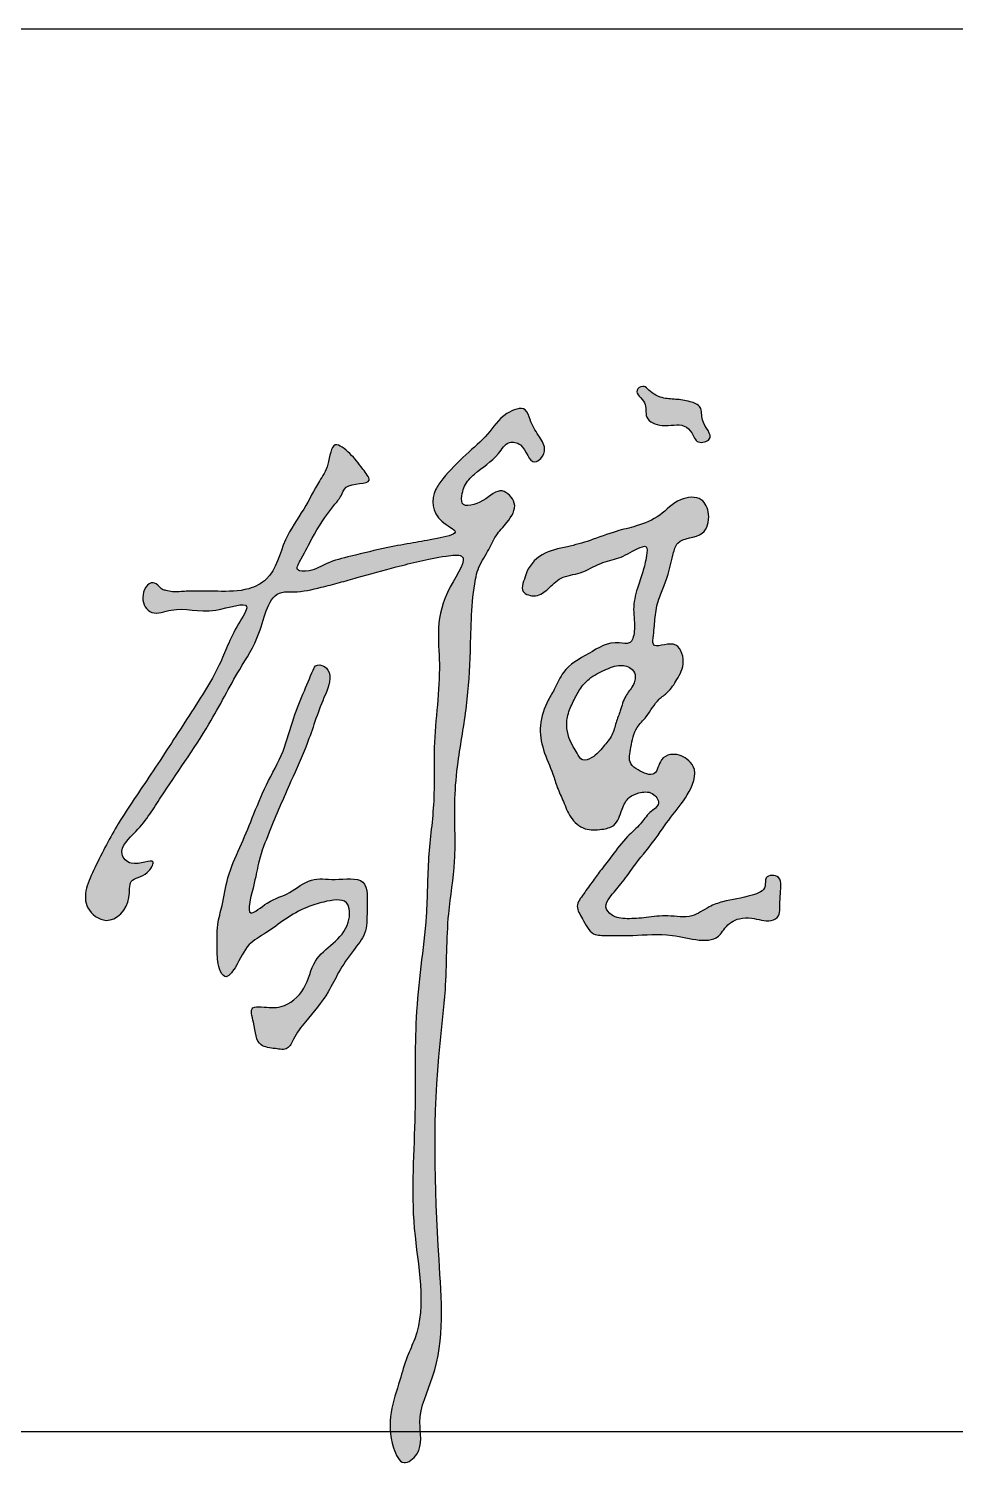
# Model space of a CAD drawing. Extents: x 126592 to 186958, y 280170 to 492839.
# Drawn here: x 184621 to 185281, y 297144 to 298170 of the extents above; entities that cross this region are included whole.
import ezdxf

# ---------------------------------------------------------------- set-up
doc = ezdxf.new("R2010")
doc.units = 0
doc.header["$LTSCALE"] = 1000
doc.header["$MEASUREMENT"] = 0
doc.layers.add('TK', color=126, linetype='Continuous')

# ---------------------------------------------------------------- blocks, each defined once
blk = doc.blocks.new('gfdyrte')
at = {"layer": 'TK', "lineweight": 25}
h = blk.add_hatch(color=1, dxfattribs=at)
edge = h.paths.add_edge_path()
edge.add_spline(control_points=[(386970.4, -112066), (386983.8, -112066), (387002.8, -112065.8), (387033.7, -112066.6), (387065.5, -112050.3), (387072.4, -112011.5), (387096, -111980.1), (387110.1, -111951.4), (387123.6, -111932.2), (387125.2, -111901.7), (387148.5, -111920.6), (387156.1, -111931.4), (387173.7, -111953.8), (387141, -111948.1), (387136.2, -111965.1), (387121.7, -111981.2), (387106.4, -112005.1), (387096.8, -112025.5), (387085, -112045.3), (387106.7, -112044.6), (387121.3, -112034.3), (387151.4, -112027.5), (387181, -112019.8), (387213.6, -112014.2), (387233.2, -112010.6), (387267.3, -112003.9), (387233.1, -111989), (387232, -111962.2), (387249.1, -111939.8), (387267.8, -111920.3), (387294, -111899.3), (387306.6, -111876.8), (387333.4, -111866.6), (387338.4, -111885.7), (387345.9, -111897.9), (387355.5, -111911.6), (387351.4, -111923.4), (387337.2, -111932.5), (387333.4, -111908.5), (387313.2, -111904.5), (387301.6, -111925.5), (387282.1, -111935.3), (387268.5, -111950.8), (387265.1, -111961.5), (387263.1, -111978.3), (387290.8, -111970.5), (387305.8, -111952.1), (387326.9, -111972.8), (387314.3, -111992.3), (387300.6, -112005.9), (387292.8, -112024.6), (387282.6, -112038.8), (387275, -112075), (387274.9, -112123.9), (387271.2, -112189.4), (387261.2, -112241.5), (387255.8, -112296.9), (387260.1, -112351.4), (387247.9, -112419), (387249.7, -112484.5), (387233.7, -112607.1), (387236.4, -112744.1), (387248.7, -112883.4), (387214.8, -112948.4), (387225.5, -112984.2), (387200.9, -113003.8), (387180.8, -112960.1), (387194.9, -112924.8), (387205.3, -112886.1), (387229.6, -112836.2), (387207.1, -112744.4), (387217.1, -112631.6), (387213.7, -112537.4), (387220.9, -112467.3), (387228.4, -112410.5), (387227.8, -112351.3), (387236.8, -112291.4), (387233.3, -112222.7), (387246.1, -112142.8), (387233.1, -112084), (387276.5, -112024.8), (387231.5, -112030.1), (387199.8, -112038.9), (387160.5, -112048.9), (387134.1, -112056.9), (387111.4, -112062.5), (387091.4, -112067.4), (387058.6, -112064.9), (387051.3, -112113), (387023.1, -112154.7), (386992.1, -112216.8), (386950.3, -112273.6), (386923.8, -112317.9), (386895.3, -112342.3), (386912.4, -112363.1), (386940.8, -112347.8), (386927.9, -112371.8), (386907.5, -112372.4), (386912.6, -112400.6), (386888.5, -112426.5), (386854.3, -112400.3), (386874.7, -112356.4), (386897.9, -112311.8), (386934.8, -112259.3), (386969.9, -112203.8), (387006.2, -112149), (387018, -112112.4), (387044.3, -112072.8), (386990.3, -112093.7), (386964.8, -112080), (386932.9, -112093.7), (386919.1, -112073.4), (386930.9, -112052.8), (386941.1, -112059.7), (386944.2, -112064.5), (386949.8, -112065), (386958.2, -112067.6), (386964.4, -112066), (386970.4, -112066)], knot_values=[0, 0, 0, 0, 25.952585, 51.636703, 67.965693, 104.125625, 133.629124, 159.987574, 175.603302, 192.650395, 206.515224, 223.507092, 233.778788, 253.666142, 261.825602, 271.673572, 304.049709, 323.240192, 332.704129, 342.231182, 357.894694, 378.736102, 410.131273, 431.210789, 451.411002, 467.014663, 481.197714, 507.609172, 518.401185, 545.927663, 570.633714, 593.928321, 609.197082, 618.120414, 632.850803, 644.905303, 653.428844, 659.248101, 677.646639, 686.849127, 699.549667, 725.743416, 738.521228, 744.83054, 752.810723, 769.896628, 787.750181, 801.861944, 818.909001, 833.09021, 847.820633, 864.780966, 873.007061, 932.50287, 977.786065, 1024.626627, 1054.973634, 1106.450794, 1150.14902, 1212.950941, 1257.462457, 1435.52194, 1532.547723, 1571.515325, 1597.831016, 1610.424852, 1625.444888, 1681.551315, 1701.703346, 1717.751666, 1808.610851, 1903.768945, 1982.755773, 2025.310825, 2066.846756, 2115.253452, 2161.873827, 2206.228347, 2275.169488, 2339.544009, 2366.475595, 2379.125652, 2421.277855, 2454.619431, 2469.894057, 2485.425005, 2508.583281, 2518.149689, 2556.666223, 2590.603234, 2642.431915, 2714.476319, 2749.489633, 2771.43994, 2782.089017, 2800.003472, 2809.692634, 2824.872459, 2838.179621, 2864.802367, 2883.080431, 2916.49465, 2957.795956, 3006.715998, 3061.561635, 3113.04816, 3150.513709, 3166.090988, 3191.669454, 3228.39046, 3244.507327, 3258.872849, 3273.753715, 3279.707632, 3283.349075, 3286.464787, 3291.848091, 3303.314003, 3303.314003, 3303.314003, 3303.314003], degree=3, periodic=0)
edge = h.paths.add_edge_path()
edge.add_spline(control_points=[(387333.4, -112048.3), (387336.6, -112037.8), (387349.7, -112024.6), (387377.1, -112018.8), (387403.7, -112011.6), (387427.6, -112001.9), (387453.3, -111996.2), (387478.1, -111986.3), (387494.6, -111966.1), (387522.4, -111963.4), (387531.3, -111984.7), (387524.8, -112010.5), (387496, -112007.4), (387488.9, -112034.2), (387484.6, -112054), (387474.4, -112075.4), (387471.4, -112094.1), (387470.7, -112108.6), (387467.2, -112129.7), (387495.1, -112115.2), (387505, -112142.2), (387495.8, -112159.5), (387486.9, -112173.4), (387472.2, -112183.1), (387464.8, -112198.6), (387449.4, -112212.8), (387446.2, -112230.7), (387442.3, -112249.6), (387454.9, -112258.7), (387473.7, -112266.5), (387475.6, -112246.1), (387490.2, -112238.2), (387504.2, -112243), (387518.4, -112258.2), (387507.2, -112285.4), (387487.8, -112307.2), (387470, -112334.8), (387450.4, -112356.8), (387436.3, -112378.7), (387424.7, -112390.5), (387416.5, -112403.4), (387426.5, -112415), (387442.9, -112416.7), (387463.1, -112415), (387485.9, -112411.6), (387510.4, -112416.9), (387527.5, -112403.4), (387549.5, -112395.9), (387568.9, -112393.9), (387591.7, -112385.5), (387587.6, -112369.3), (387605.8, -112368.8), (387606.3, -112381.9), (387605.4, -112392.7), (387604.7, -112403.3), (387605, -112414.2), (387591.6, -112420.8), (387577.8, -112414.6), (387559.8, -112415.1), (387547.8, -112422.8), (387534.4, -112446.4), (387490.8, -112429.6), (387452.9, -112434.8), (387425.4, -112433.6), (387402.6, -112434.6), (387395.5, -112417.6), (387385.4, -112402.8), (387396.1, -112388.6), (387404.6, -112376.2), (387415, -112362.5), (387427.1, -112346.6), (387440, -112329.4), (387456.1, -112316), (387464.2, -112302.7), (387479.2, -112293.8), (387468.5, -112279.2), (387455.1, -112280.9), (387442.2, -112286), (387435.2, -112300.1), (387431, -112317.4), (387413.1, -112321.2), (387395.7, -112322.2), (387380, -112308.5), (387374.3, -112291.1), (387366.7, -112276.4), (387361.6, -112257.3), (387351.3, -112236.7), (387346.7, -112208.6), (387354.8, -112186), (387365.6, -112168.5), (387374.2, -112147), (387401.3, -112132.7), (387424, -112118), (387446.3, -112123.7), (387451.3, -112104.2), (387447, -112086), (387451.9, -112064.2), (387458.7, -112044.9), (387462.2, -112032.4), (387464.2, -112015.5), (387447, -112023), (387434.7, -112030.9), (387411.6, -112035.4), (387393.4, -112047.7), (387371, -112049.5), (387358.1, -112063.1), (387345.5, -112073.2), (387325, -112067), (387331.4, -112055.2), (387333.4, -112048.3)], knot_values=[0, 0, 0, 0, 21.197446, 43.137125, 62.503937, 85.386886, 102.397921, 123.758136, 145.089808, 162.248202, 175.586348, 192.090395, 213.838319, 223.531112, 250.670069, 262.715537, 277.921785, 292.90679, 300.362059, 316.774436, 333.144826, 348.94343, 361.963948, 370.805148, 388.846329, 400.494972, 417.707876, 431.127361, 439.055386, 452.810837, 465.486659, 474.185126, 488.121226, 496.048546, 520.039916, 542.845048, 567.081399, 594.507977, 611.732494, 626.125601, 634.594204, 642.520223, 655.821798, 671.5191, 689.546813, 709.365023, 725.441229, 737.253777, 762.298412, 775.208798, 782.178855, 792.328829, 799.479375, 808.24268, 818.3861, 824.444283, 831.478179, 847.714198, 857.864171, 872.178634, 878.444755, 918.09195, 950.815155, 971.555166, 983.160011, 998.639652, 1009.588684, 1020.919129, 1034.468401, 1045.985808, 1060.452046, 1080.744158, 1095.648706, 1107.825894, 1118.271143, 1127.599119, 1138.670097, 1147.32836, 1158.706122, 1173.746215, 1183.947793, 1197.782112, 1213.181759, 1227.402093, 1239.940556, 1251.409916, 1272.886113, 1293.276356, 1315.14789, 1326.478726, 1341.13111, 1367.235465, 1394.009609, 1402.194871, 1412.26628, 1430.678128, 1448.28094, 1462.440232, 1476.505958, 1483.681578, 1490.50663, 1508.122312, 1523.655195, 1542.197388, 1558.710275, 1572.528775, 1584.20394, 1595.043343, 1608.918918, 1608.918918, 1608.918918, 1608.918918], degree=3, periodic=0)
edge = h.paths.add_edge_path()
edge.add_spline(control_points=[(387463.3, -111849.2), (387468.4, -111854.7), (387477.3, -111859.7), (387494.3, -111860.6), (387507.5, -111862.2), (387523, -111868), (387519.1, -111885.8), (387538.3, -111902.7), (387515.7, -111909.5), (387511.9, -111896.3), (387499.8, -111884.9), (387481.5, -111892), (387458.8, -111882.4), (387464.7, -111863.4), (387447.3, -111853.3), (387458.1, -111845.4), (387461.9, -111847.6), (387463.3, -111849.2)], knot_values=[0, 0, 0, 0, 14.316415, 25.660757, 37.535544, 47.192044, 57.673329, 74.57473, 83.789423, 93.166167, 101.46171, 119.760041, 134.244756, 146.112177, 158.091971, 163.816055, 168.01066, 168.01066, 168.01066, 168.01066], degree=3, periodic=0)
edge = h.paths.add_edge_path(flags=17)
edge.add_spline(control_points=[(387107.4, -112147), (387103.1, -112157.1), (387096.5, -112172.6), (387083.6, -112203.3), (387075.3, -112238.4), (387055.3, -112272.1), (387041.5, -112307.2), (387027.8, -112340.2), (387013.7, -112370.6), (387009.9, -112399.1), (387002.5, -112424.2), (387003.8, -112447.8), (387003.3, -112465.6), (387012.2, -112483), (387027.7, -112462.5), (387033.4, -112444.2), (387057.2, -112430.8), (387076, -112416.3), (387097.1, -112403.9), (387117.8, -112397.9), (387145.9, -112392.4), (387145.5, -112436.4), (387105.8, -112451), (387100.1, -112492.1), (387075, -112512.8), (387055.8, -112510.8), (387037.2, -112509.8), (387044.4, -112531.8), (387044.7, -112552.7), (387064.5, -112554.8), (387079.5, -112557.4), (387086.4, -112540.7), (387101.2, -112522), (387120.3, -112499.8), (387133.6, -112471.8), (387147.1, -112451.8), (387164.2, -112431.7), (387163.1, -112406.7), (387166.3, -112369.3), (387129.7, -112376), (387103.1, -112370.8), (387081.1, -112390.6), (387059.9, -112395), (387030.9, -112420.8), (387044.1, -112377.1), (387047.5, -112352.5), (387062.6, -112314.5), (387079.7, -112274.3), (387102, -112226.4), (387112.2, -112189.1), (387128.1, -112157.3), (387117.4, -112144.3), (387108.7, -112144), (387107.4, -112147)], knot_values=[0, 0, 0, 0, 21.224075, 45.345479, 74.068765, 105.081458, 134.833567, 161.316096, 188.067147, 211.530712, 227.525617, 248.527389, 264.274111, 271.996198, 283.070365, 305.434232, 322.242922, 341.892371, 362.011074, 376.8463, 395.419589, 411.599399, 453.567778, 478.000099, 502.010449, 518.380849, 525.234341, 537.165585, 556.995186, 568.987179, 578.8813, 587.956467, 605.351906, 636.504193, 654.346855, 676.466153, 693.197676, 712.050427, 736.00453, 758.885584, 778.41724, 799.065413, 819.442107, 835.251063, 859.790503, 878.899202, 903.960891, 949.55483, 982.679319, 1023.70239, 1044.821419, 1053.18495, 1059.482707, 1059.482707, 1059.482707, 1059.482707], degree=3, periodic=0)
edge = h.paths.add_edge_path(flags=16)
edge.add_spline(control_points=[(387418.1, -112150), (387410.8, -112152.9), (387402.2, -112158), (387390.6, -112170.6), (387384.1, -112184.1), (387378, -112196.7), (387376.7, -112210.1), (387378.8, -112221.8), (387383.7, -112231.6), (387388.4, -112239.2), (387393.5, -112248.8), (387407.3, -112243.2), (387415.7, -112232.6), (387426.5, -112220.7), (387429.5, -112206.4), (387435.1, -112192.9), (387438.6, -112178.2), (387448.4, -112168.1), (387452.1, -112156), (387444.9, -112146.2), (387434, -112144.2), (387424.5, -112147.3), (387420.5, -112149), (387418.1, -112150)], knot_values=[0, 0, 0, 0, 15.132867, 26.607856, 37.885424, 50.001931, 58.598379, 68.659905, 77.114758, 83.366804, 90.397207, 98.26028, 111.31348, 123.292181, 134.11955, 144.488154, 157.444466, 167.805365, 177.099968, 183.339377, 193.571657, 200.47446, 205.412305, 205.412305, 205.412305, 205.412305], degree=3, periodic=0)
at = {"layer": 'TK'}
for p, q in [((378607.5, -111464.4), (388807.5, -111464.4)), ((378607.5, -112964.4), (388807.5, -112964.4))]:
    blk.add_line(p, q, dxfattribs=at)
at = {"layer": 'TK', "color": 6}
for points, start_tangent, end_tangent in [([(387463.3, -111849.2), (387479.2, -111858.9), (387493.7, -111860.7), (387509, -111863.2), (387519.9, -111869.3), (387522.3, -111882.6), (387529.6, -111903.3), (387518.1, -111906.3), (387510.8, -111896.6), (387502.9, -111889.3), (387479.2, -111888.7), (387462.7, -111879.6), (387460.3, -111864.4), (387452.4, -111851), (387458.5, -111846.8), (387463.3, -111849.2)], (0.676765, -0.736199), (0.676765, -0.736199)), ([(386970.4, -112066), (387004, -112066), (387037.2, -112063.2), (387055.8, -112053.1), (387076.4, -112011), (387095.9, -111978.1), (387112.7, -111948.3), (387121.8, -111930.2), (387129.6, -111909.5), (387145.1, -111918.6), (387159.3, -111935.4), (387165.8, -111947), (387141.2, -111954.8), (387135.8, -111963.9), (387128.3, -111974.2), (387105, -112009.1), (387093.3, -112031.1), (387089.4, -112042.7), (387101.7, -112044), (387120.5, -112036.3), (387146.4, -112028.5), (387186, -112019.2), (387212.9, -112014.2), (387238.7, -112009.5), (387257.7, -112002.6), (387243.5, -111991), (387237, -111957.4), (387244.8, -111945.7), (387269.3, -111919.9), (387292.6, -111897.9), (387313.3, -111875.9), (387332.8, -111872), (387337.9, -111882.4), (387347, -111899.2), (387353.5, -111913.4), (387349.6, -111923.8), (387343.1, -111927.6), (387327.6, -111909.5), (387315.9, -111906.9), (387304.3, -111918.6), (387278.4, -111940.6), (387268, -111953.5), (387265.5, -111961.3), (387265.5, -111971.6), (387287.5, -111969), (387308.2, -111958.7), (387321.1, -111971.6), (387313.3, -111992.3), (387301.7, -112006.5), (387292.6, -112023.3), (387282.3, -112042.7), (387279.7, -112053.1), (387274.1, -112130), (387270, -112188.6), (387261, -112248.7), (387257.6, -112287.9), (387257.3, -112354.6), (387251, -112410.9), (387247.4, -112492.3), (387241.7, -112549.7), (387240.6, -112780.5), (387233.8, -112906.2), (387220.2, -112954.8), (387216.8, -112988.8), (387203.2, -112997.8), (387191.9, -112982), (387198.7, -112909.6), (387206.6, -112884.7), (387214.6, -112865.4), (387214.2, -112747.6), (387214.9, -112624.2), (387216.2, -112521.8), (387221.2, -112466.9), (387226.9, -112413.3), (387229.5, -112350.6), (387234.9, -112290.4), (387235.5, -112232.9), (387241, -112143.7), (387252.7, -112061.1), (387264.7, -112028.3), (387248.3, -112028.3), (387194.9, -112040), (387153.2, -112051.2), (387134.1, -112056.7), (387114.6, -112061.7), (387085, -112066.6), (387072.6, -112067.1), (387048.1, -112110.6), (387027.5, -112149.5), (386994.6, -112208.1), (386943.3, -112286.1), (386916.5, -112322.7), (386901.8, -112347.1), (386911.6, -112356.9), (386934.8, -112355.7), (386928.7, -112366.7), (386911.6, -112376.4), (386909.1, -112393.5), (386884.7, -112417.9), (386865.2, -112404.5), (386872.5, -112361.8), (386897.7, -112314.5), (386932.6, -112261.6), (386971.4, -112202), (387005.6, -112144.6), (387026.3, -112100.7), (387034.9, -112082.4), (387001.9, -112086.1), (386954.3, -112086.1), (386933.5, -112088.5), (386923.8, -112072.6), (386934.8, -112056.8), (386941.4, -112060.7), (386944.8, -112064), (386948.7, -112065), (386955.5, -112066.4), (386970.4, -112066)], (1, 0), (1, 0)), ([(387333.4, -112048.3), (387350.9, -112027), (387377.9, -112018.3), (387402.1, -112011.6), (387430.2, -112001.9), (387451.5, -111996.1), (387476.6, -111984.5), (387498.9, -111968.1), (387521.1, -111968.1), (387528.8, -111983.5), (387522.1, -112003.8), (387495.9, -112014.5), (387491.1, -112026.1), (387481.4, -112059.9), (387475.6, -112074.4), (387471.8, -112093.7), (387469.8, -112113.1), (387469.8, -112122.7), (387491.1, -112122.7), (387501.8, -112141.1), (387495, -112160.4), (387484.9, -112174), (387476.1, -112181.3), (387462.1, -112200.1), (387452.4, -112211.7), (387445.7, -112232.9), (387445.7, -112250.3), (387453.4, -112257.1), (387470.8, -112260.9), (387478.5, -112246.4), (387488.2, -112240.6), (387505.6, -112245.5), (387512.4, -112253.2), (387506.1, -112283.7), (387488.6, -112307.5), (387470.3, -112333), (387448.3, -112361), (387435.2, -112379), (387423.2, -112393.4), (387419, -112403.5), (387425, -112411.9), (387441.7, -112416.1), (387462, -112414.9), (387485.4, -112413.1), (387511, -112413.1), (387529.6, -112403.5), (387543.9, -112398.1), (387575.6, -112391), (387589.3, -112381.4), (387590.5, -112372.5), (387603.7, -112371.9), (387606.1, -112380.8), (387605.5, -112392.2), (387604.9, -112405.3), (387603.7, -112413.1), (387595.9, -112417.9), (387575, -112415.5), (387561.8, -112416.1), (387546.3, -112426.2), (387541.5, -112432.8), (387490.1, -112434), (387447.7, -112434), (387420.8, -112434), (387405.9, -112432.2), (387393.9, -112416.1), (387388.5, -112402.9), (387395.1, -112389.8), (387405.3, -112375.5), (387414.2, -112363.5), (387425.6, -112348.6), (387442.3, -112328.3), (387456, -112314.6), (387466.2, -112302.6), (387475.2, -112292.4), (387468.6, -112282.3), (387454.3, -112281.7), (387444.1, -112286.5), (387436.4, -112299), (387427.4, -112316.3), (387414.8, -112320.5), (387396.9, -112319.9), (387381.4, -112307.4), (387373.6, -112290.7), (387367.1, -112275.8), (387362.4, -112261.6), (387352.4, -112235.7), (387349, -112209.4), (387357.5, -112182.4), (387364.6, -112169.5), (387373.6, -112152.8), (387400.7, -112132.5), (387433.4, -112121.1), (387444.1, -112121.1), (387449.4, -112109.1), (387448.7, -112085.3), (387452.7, -112062.8), (387458.4, -112045.3), (387462.6, -112027.6), (387462, -112018.3), (387453.3, -112020.3), (387432.8, -112030.3), (387413.5, -112036.2), (387391.7, -112046.2), (387371.1, -112052.1), (387357.2, -112063.4), (387343.9, -112070.7), (387330.6, -112066.1), (387333.4, -112048.3)], (0.284283, 0.95874), (0.284283, 0.95874)), ([(387107.4, -112147), (387096.6, -112172.3), (387085.2, -112201.4), (387073.8, -112236.9), (387056.1, -112273), (387040.9, -112308.4), (387027.6, -112340.1), (387014.9, -112372.4), (387008.6, -112402.1), (387004.1, -112422.4), (387003.5, -112449.6), (387006, -112469.9), (387011.7, -112478.1), (387022.5, -112468.6), (387037.7, -112443.9), (387055.5, -112431.2), (387076.4, -112416.7), (387099.2, -112404), (387117.5, -112398.3), (387141.6, -112399), (387143.5, -112419.9), (387108.5, -112461.5), (387096.1, -112490.6), (387071.8, -112510.1), (387050.5, -112510.5), (387041.7, -112511.4), (387042.1, -112526.9), (387050.5, -112551.2), (387065.6, -112555.1), (387078.4, -112554.7), (387085, -112545), (387097.8, -112526.4), (387122.2, -112494.2), (387133.2, -112473.8), (387149.1, -112450), (387161.1, -112431.9), (387163.7, -112407.6), (387159, -112376.9), (387129.4, -112374.1), (387104.1, -112374.8), (387080.9, -112388.1), (387057, -112399.4), (387039.4, -112409.9), (387043, -112378.3), (387048.2, -112354.1), (387059.1, -112323.5), (387082.3, -112269.1), (387099.3, -112229.7), (387117.6, -112179.7), (387123, -112152.9), (387115.4, -112145.2), (387107.4, -112147)], (-0.394162, -0.919041), (-0.394162, -0.919041)), ([(387418.1, -112150), (387401.1, -112159.9), (387391.2, -112171), (387384.2, -112183.8), (387378.4, -112198.4), (387377.2, -112209.5), (387379.5, -112222.3), (387384.2, -112232.2), (387388.3, -112239.2), (387394.1, -112246.2), (387404.1, -112243.9), (387416.3, -112232.2), (387425.5, -112219.7), (387430, -112206.4), (387434.4, -112193.7), (387440.3, -112178), (387447.8, -112166.9), (387450.2, -112155.1), (387445.6, -112148.4), (387432.7, -112145.3), (387424, -112147.6), (387418.1, -112150)], (-0.928724, -0.370772), (-0.928724, -0.370772))]:
    blk.add_spline(points, degree=3, dxfattribs=dict(at, start_tangent=start_tangent, end_tangent=end_tangent))

msp = doc.modelspace()

# ---------------------------------------------------------------- block references
at = {"xscale": 0.6666666666278616, "yscale": 0.6666666666860692, "zscale": 0.6666666666569654}
msp.add_blockref('gfdyrte', (-73247.1, 372479.6), dxfattribs=at)

doc.saveas('drawing.dxf')
